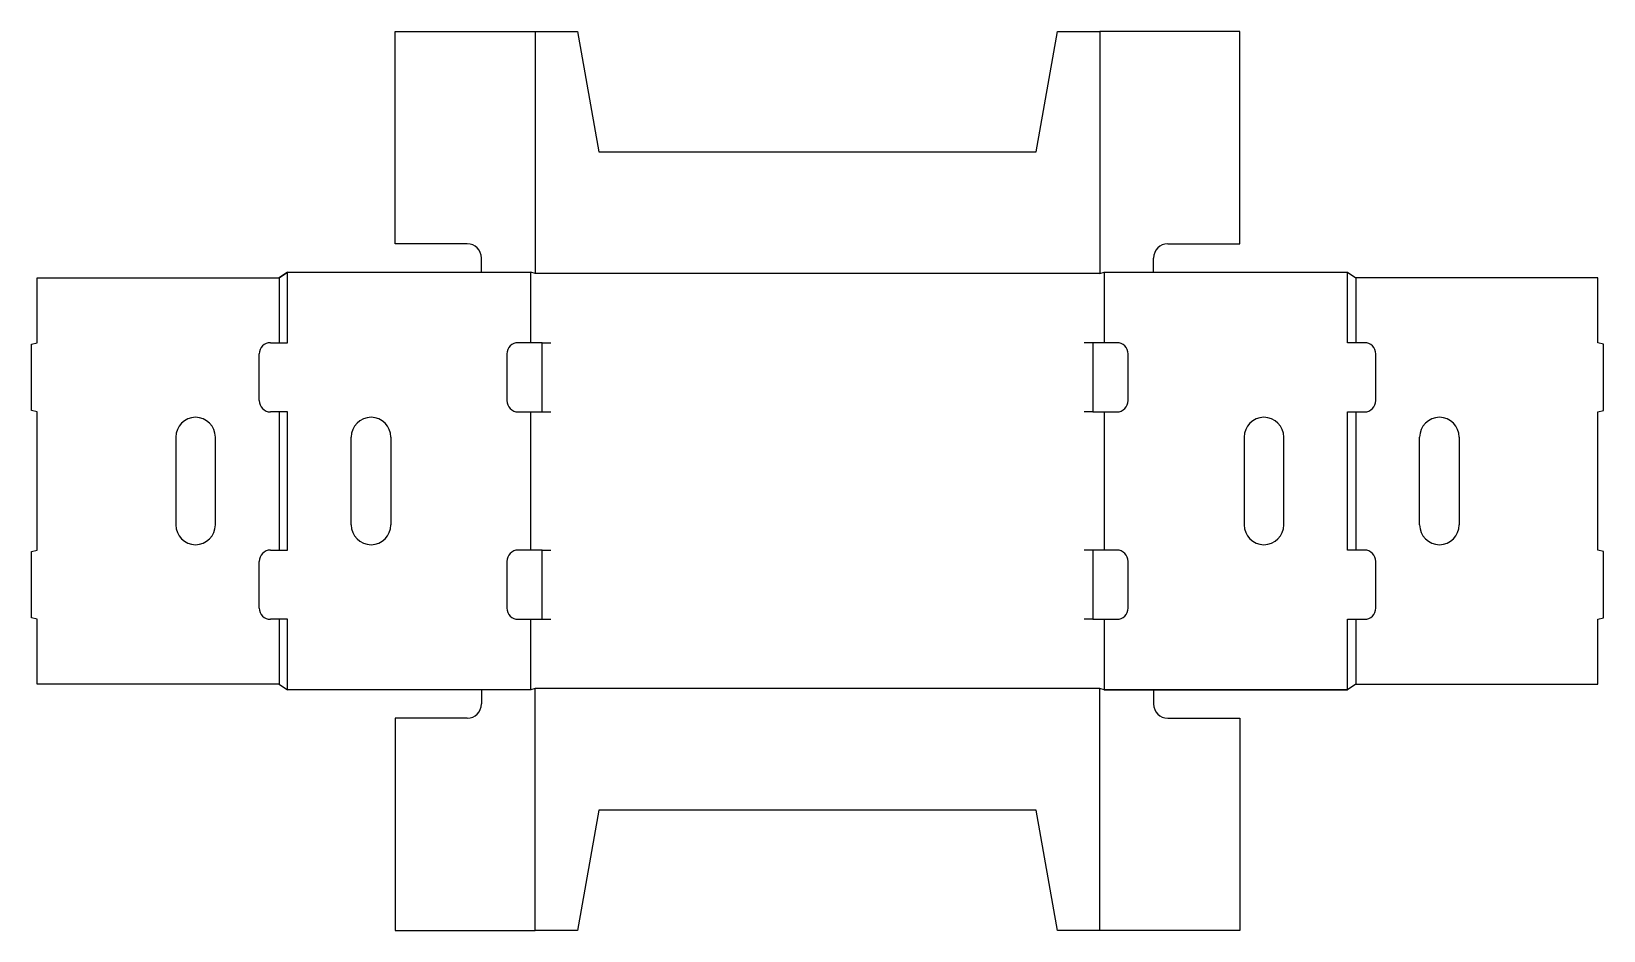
# Model space of a CAD drawing. Extents: x -353 to 758, y -170 to 465.
import ezdxf

# ---------------------------------------------------------------- set-up
doc = ezdxf.new("R2010")
doc.units = 0
doc.layers.add('10', color=7, linetype='CONTINUOUS')
doc.layers.add('20', color=1, linetype='CONTINUOUS')

msp = doc.modelspace()

# ---------------------------------------------------------------- linework, layer by layer
at = {"layer": '10'}
for p, q in [((-96, 315), (-96, 465)), ((-96, 465), (0, 465)), ((0, 465), (3, 465)), ((3, 465), (33, 465)), ((33, 465), (48, 380)), ((357, 380), (372, 465)), ((372, 465), (402, 465)), ((405, 465), (402, 465)), ((501, 465), (405, 465)), ((501, 315), (501, 465)), ((48, 380), (357, 380)), ((-45, 315), (-96, 315)), ((450, 315), (501, 315)), ((-35, 295), (-35, 305)), ((440, 295), (440, 305)), ((-349, 245.2), (-349, 291)), ((-349, 291), (-178, 291)), ((-172, 295), (-178, 291)), ((-178, 291), (-172, 295)), ((-172, 295), (0, 295)), ((3, 294), (0, 295)), ((402, 294), (405, 295)), ((405, 295), (577, 295)), ((577, 295), (583, 291)), ((754, 291), (583, 291)), ((754, 245.2), (754, 291)), ((-353, 244.1), (-349, 245.2)), ((-184, 245.2), (-172, 245.2)), ((0, 245.2), (-9, 245.2)), ((8, 245.2), (0, 245.2)), ((8, 196.3), (8, 245.2)), ((8, 245.2), (14, 245.2)), ((397, 245.2), (391, 245.2)), ((405, 245.2), (397, 245.2)), ((397, 245.2), (397, 196.3)), ((414, 245.2), (405, 245.2)), ((589, 245.2), (577, 245.2)), ((758, 244.1), (754, 245.2)), ((-353, 197.4), (-353, 244.1)), ((-192, 204.3), (-192, 237.2)), ((-17, 237.2), (-17, 204.3)), ((422, 204.3), (422, 237.2)), ((597, 204.3), (597, 237.2)), ((758, 197.4), (758, 244.1)), ((-349, 196.3), (-353, 197.4)), ((-349, 98.7), (-349, 196.3)), ((-172, 196.3), (-184, 196.3)), ((-9, 196.3), (0, 196.3)), ((0, 196.3), (8, 196.3)), ((8, 196.3), (14, 196.3)), ((397, 196.3), (391, 196.3)), ((397, 196.3), (405, 196.3)), ((405, 196.3), (414, 196.3)), ((577, 196.3), (589, 196.3)), ((754, 196.3), (758, 197.4)), ((754, 98.7), (754, 196.3)), ((-251, 178.5), (-251, 116.5)), ((-223, 147.5), (-223, 178.5)), ((-127, 147.5), (-127, 178.5)), ((-99, 178.5), (-99, 116.5)), ((504, 178.5), (504, 116.5)), ((532, 147.5), (532, 178.5)), ((628, 147.5), (628, 178.5)), ((656, 178.5), (656, 116.5)), ((-223, 116.5), (-223, 147.5)), ((-127, 116.5), (-127, 147.5)), ((532, 116.5), (532, 147.5)), ((628, 116.5), (628, 147.5)), ((-353, 97.6), (-349, 98.7)), ((-353, 50.9), (-353, 97.6)), ((-192, 57.8), (-192, 90.7)), ((-184, 98.7), (-172, 98.7)), ((-17, 90.7), (-17, 57.8)), ((0, 98.7), (-9, 98.7)), ((8, 98.7), (0, 98.7)), ((8, 49.8), (8, 98.7)), ((8, 98.7), (14, 98.7)), ((397, 98.7), (391, 98.7)), ((405, 98.7), (397, 98.7)), ((397, 98.7), (397, 49.8)), ((414, 98.7), (405, 98.7)), ((422, 57.8), (422, 90.7)), ((589, 98.7), (577, 98.7)), ((597, 57.8), (597, 90.7)), ((758, 97.6), (754, 98.7)), ((758, 50.9), (758, 97.6)), ((-349, 49.8), (-353, 50.9)), ((-349, 4), (-349, 49.8)), ((-172, 49.8), (-184, 49.8)), ((-9, 49.8), (0, 49.8)), ((0, 49.8), (8, 49.8)), ((8, 49.8), (14, 49.8)), ((397, 49.8), (391, 49.8)), ((397, 49.8), (405, 49.8)), ((405, 49.8), (414, 49.8)), ((577, 49.8), (589, 49.8)), ((754, 49.8), (758, 50.9)), ((754, 4), (754, 49.8)), ((-178, 4), (-349, 4)), ((-178, 4), (-172, 0)), ((0, 0), (-172, 0)), ((-35, 0), (-35, -10)), ((3, 1), (0, 0)), ((405, 0), (402, 1)), ((405, 0), (577, 0)), ((577, 0), (405, 0)), ((440, 0), (440, -10)), ((583, 4), (577, 0)), ((583, 4), (754, 4)), ((-45, -20), (-96, -20)), ((-96, -20), (-96, -170)), ((450, -20), (501, -20)), ((501, -20), (501, -170)), ((48, -85), (33, -170)), ((357, -85), (48, -85)), ((372, -170), (357, -85)), ((-96, -170), (0, -170)), ((0, -170), (3, -170)), ((33, -170), (3, -170)), ((402, -170), (372, -170)), ((405, -170), (402, -170)), ((501, -170), (405, -170))]:
    msp.add_line(p, q, dxfattribs=at)
for centre, radius, start, end in [((-45, 305), 10, 0, 90), ((450, 305), 10, 90, 180), ((-184, 237.2), 8, 90, 180), ((-9, 237.2), 8, 90, 180), ((414, 237.2), 8, 0, 90), ((589, 237.2), 8, 0, 90), ((-184, 204.3), 8, 180, 270), ((-9, 204.3), 8, 180, 270), ((414, 204.3), 8, 270, 0), ((589, 204.3), 8, 270, 0), ((-237, 178.5), 14, 90, 180), ((-237, 178.5), 14, 0, 90), ((-113, 178.5), 14, 90, 180), ((-113, 178.5), 14, 0, 90), ((518, 178.5), 14, 90, 180), ((518, 178.5), 14, 0, 90), ((642, 178.5), 14, 90, 180), ((642, 178.5), 14, 0, 90), ((-237, 116.5), 14, 180, 270), ((-237, 116.5), 14, 270, 0), ((-113, 116.5), 14, 180, 270), ((-113, 116.5), 14, 270, 0), ((518, 116.5), 14, 180, 270), ((518, 116.5), 14, 270, 0), ((642, 116.5), 14, 180, 270), ((642, 116.5), 14, 270, 0), ((-184, 90.7), 8, 90, 180), ((-9, 90.7), 8, 90, 180), ((414, 90.7), 8, 0, 90), ((589, 90.7), 8, 0, 90), ((-184, 57.8), 8, 180, 270), ((-9, 57.8), 8, 180, 270), ((414, 57.8), 8, 270, 0), ((589, 57.8), 8, 270, 0), ((-45, -10), 10, 270, 0), ((450, -10), 10, 180, 270)]:
    msp.add_arc(centre, radius, start, end, dxfattribs=at)
at = {"layer": '20'}
for p, q in [((3, 465), (3, 294)), ((402, 465), (402, 294)), ((-178, 291), (-178, 245.2)), ((-172, 245.2), (-172, 295)), ((0, 245.2), (0, 295)), ((402, 294), (3, 294)), ((405, 295), (405, 245.2)), ((577, 245.2), (577, 295)), ((583, 291), (583, 245.2)), ((-178, 196.3), (-178, 98.7)), ((-172, 98.7), (-172, 196.3)), ((0, 98.7), (0, 196.3)), ((405, 196.3), (405, 98.7)), ((577, 98.7), (577, 196.3)), ((583, 196.3), (583, 98.7)), ((-178, 49.8), (-178, 4)), ((-172, 0), (-172, 49.8)), ((0, 0), (0, 49.8)), ((405, 49.8), (405, 0)), ((577, 0), (577, 49.8)), ((583, 49.8), (583, 4)), ((402, 1), (3, 1)), ((3, -170), (3, 1)), ((402, -170), (402, 1))]:
    msp.add_line(p, q, dxfattribs=at)

doc.saveas('drawing.dxf')
